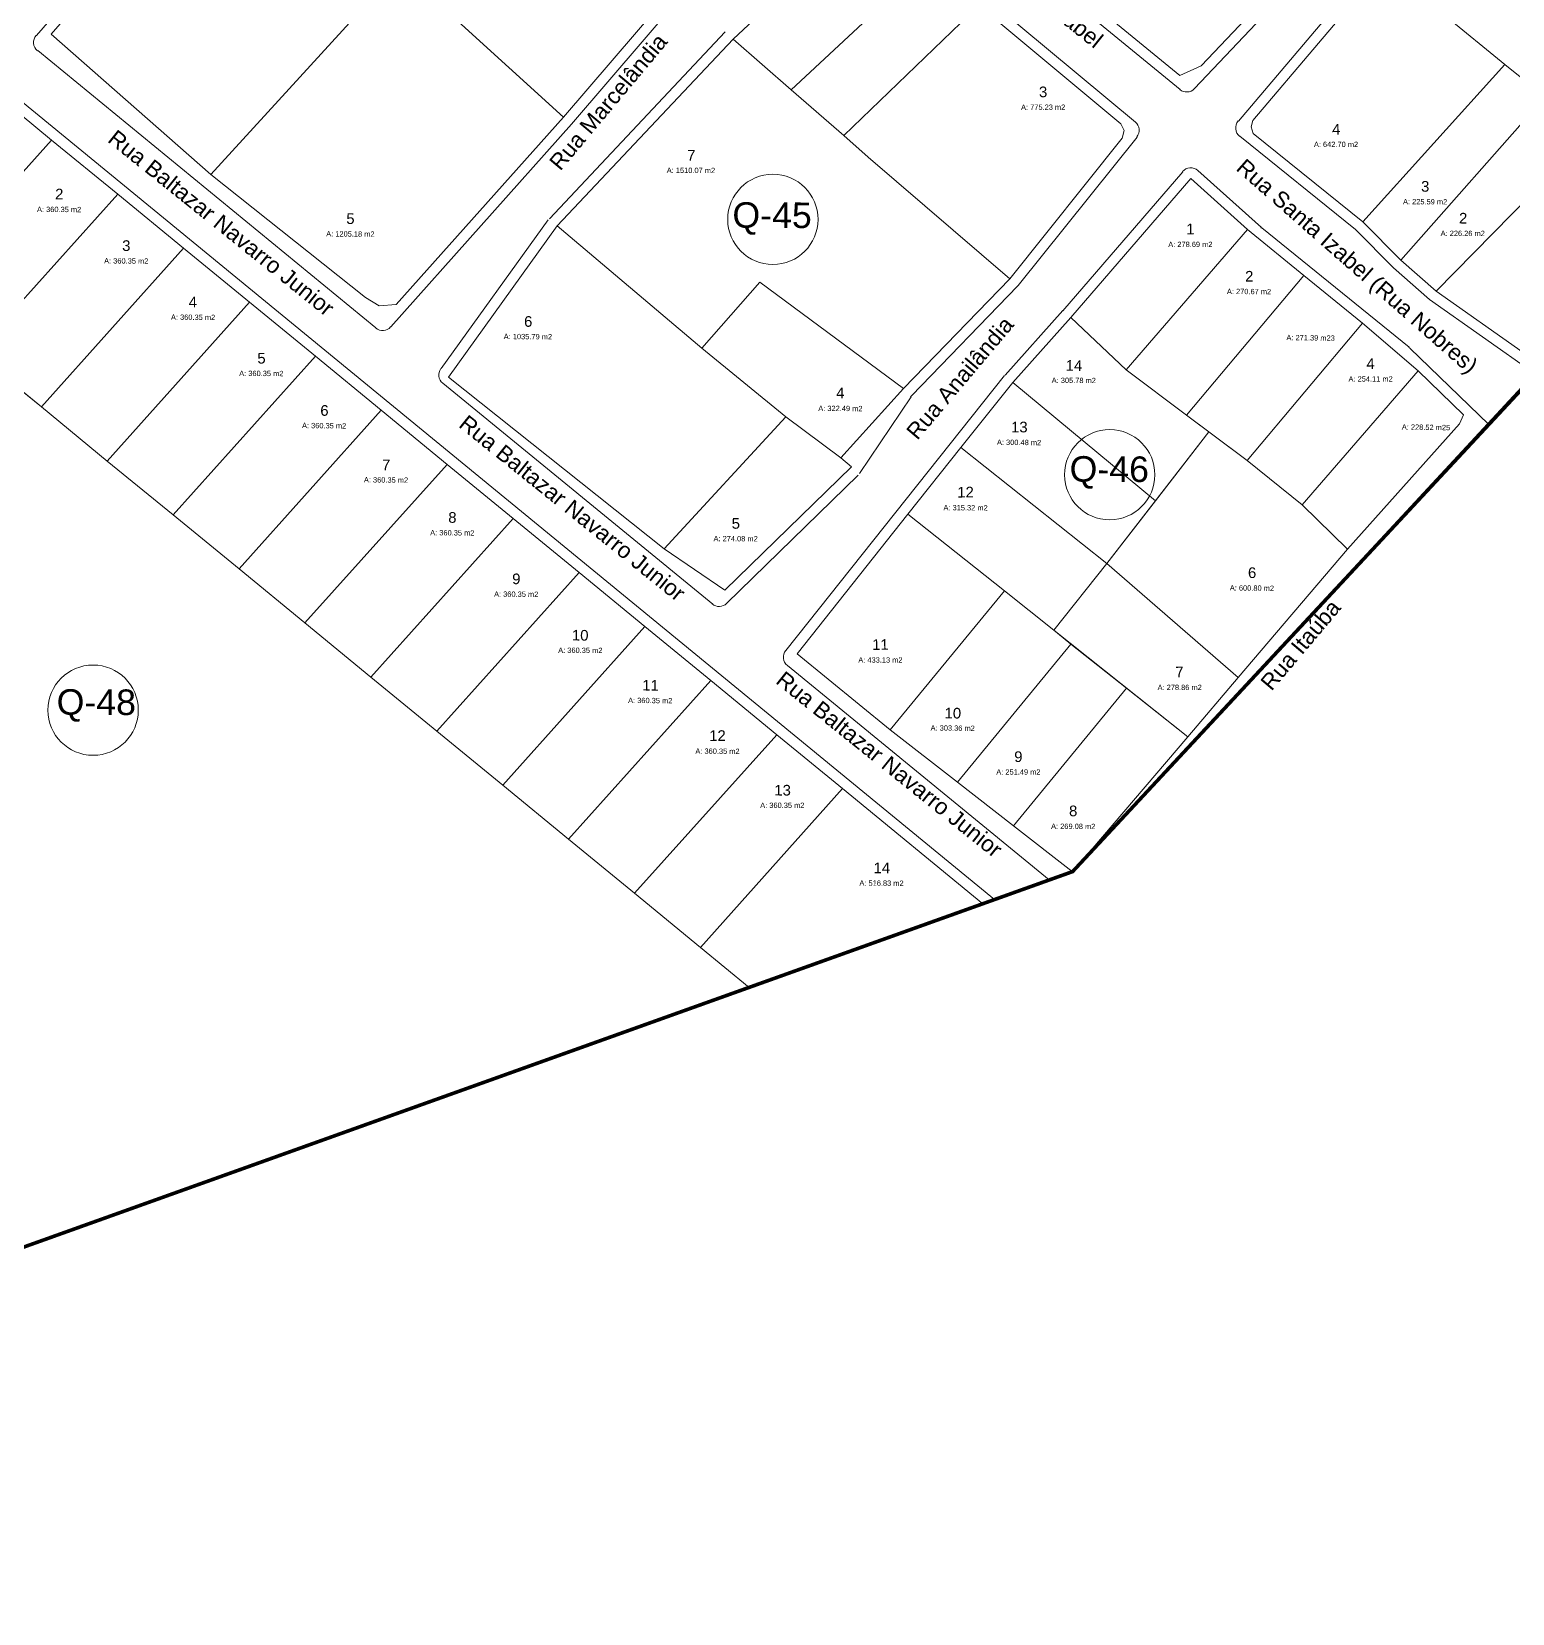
# Model space of a CAD drawing. Header units: metres. Extents: x 3808 to 8215, y 2374 to 6187.
# Drawn here: x 6873 to 7081.6, y 3301 to 3524 of the extents above; entities that cross this region are included whole.
import ezdxf

# ---------------------------------------------------------------- set-up
doc = ezdxf.new("R2010")
doc.units = ezdxf.units.M
for name, color, linetype in [('Nomes-Ruas', 7, 'Continuous'), ('PDF_Boundary-Lotes', 7, 'Continuous'), ('PDF_Meio-Fio', 32, 'Continuous'), ('PDF_Numeração_Quadras', 7, 'Continuous'), ('PDF_Perímetro', 5, 'Continuous'), ('PDF_Text', 7, 'Continuous')]:
    doc.layers.add(name, color=color, linetype=linetype)
doc.styles.add('PDF Arial', font='arial.ttf')
doc.styles.add('REGUA100', font='arial.ttf')

msp = doc.modelspace()

# ---------------------------------------------------------------- linework, layer by layer
at = {"layer": 'PDF_Boundary-Lotes', "lineweight": 5}
for points in [[(7108.949, 3585.413), (7063.555, 3533.277), (7080.578, 3519.324), (7086.275, 3514.771), (7092.206, 3509.083), (7070.904, 3487.39), (7083.156, 3478.751), (7136.24, 3536.039), (7136.089, 3542.168)], [(6939.875, 3549.416), (6933.656, 3557.169), (6918.419, 3571.287), (6900.001, 3551.438), (6875.765, 3523.586), (6898.249, 3503.805), (6924.843, 3532.937)], [(7056.562, 3538.963), (7036.721, 3555.902), (7034.172, 3558.078), (7011.785, 3536.637), (7034.795, 3517.773), (7037.791, 3519.113)], [(6978.515, 3547.538), (6972.045, 3552.79), (6956.627, 3537.69), (6949.166, 3542.882), (6939.875, 3549.416), (6924.843, 3532.937), (6947.927, 3511.892)], [(6998.843, 3533.313), (6990.56, 3540.423), (6971.831, 3522.892), (6980.02, 3515.741)], [(7006.444, 3527.651), (6998.843, 3533.313), (6980.02, 3515.741), (6987.438, 3509.29)], [(7080.578, 3519.324), (7063.555, 3533.277), (7045.065, 3511.427), (7044.858, 3510.539), (7045.139, 3509.6), (7060.575, 3497.14)], [(6924.843, 3532.937), (6898.249, 3503.805), (6920.057, 3486.469), (6921.967, 3485.296), (6924.361, 3485.486), (6947.927, 3511.892)], [(7006.444, 3527.651), (6987.438, 3509.29), (6990.871, 3506.264), (7010.828, 3489.111), (7026.677, 3508.915), (7026.93, 3509.999), (7026.488, 3510.955)], [(6990.871, 3506.264), (6987.438, 3509.29), (6980.02, 3515.741), (6971.831, 3522.892), (6947.035, 3496.565), (6967.416, 3479.354), (6975.591, 3488.636), (6995.863, 3473.634), (7010.828, 3489.111)], [(7086.275, 3514.771), (7080.578, 3519.324), (7060.575, 3497.14), (7065.932, 3491.752)], [(7086.275, 3514.771), (7065.932, 3491.752), (7070.904, 3487.39), (7092.206, 3509.083)], [(6885.127, 3501.043), (6875.8, 3508.667), (6855.78, 3486.321), (6865.044, 3478.691)], [(7044.336, 3496.082), (7036.337, 3503.251), (7019.438, 3483.671), (7027.199, 3476.287)], [(6894.391, 3493.412), (6885.127, 3501.043), (6865.044, 3478.691), (6874.371, 3471.066)], [(6967.416, 3479.354), (6947.035, 3496.565), (6931.711, 3475.266), (6962.131, 3451.076), (6979.281, 3469.682)], [(7052.24, 3489.58), (7044.336, 3496.082), (7027.199, 3476.287), (7035.735, 3469.908)], [(6903.683, 3485.817), (6894.391, 3493.412), (6874.371, 3471.066), (6883.635, 3463.436)], [(7060.516, 3482.887), (7052.24, 3489.58), (7035.735, 3469.908), (7044.272, 3463.529)], [(6975.591, 3488.636), (6967.416, 3479.354), (6979.281, 3469.682), (6987.022, 3463.904), (6995.863, 3473.634)], [(6912.975, 3478.222), (6903.683, 3485.817), (6883.635, 3463.436), (6892.927, 3455.841)], [(7027.199, 3476.287), (7019.438, 3483.671), (7011.251, 3474.517), (7031.358, 3457.827), (7038.848, 3467.56), (7035.735, 3469.908)], [(7068.346, 3476.153), (7060.516, 3482.887), (7044.272, 3463.529), (7052.025, 3457.27)], [(6922.239, 3470.591), (6912.975, 3478.222), (6892.927, 3455.841), (6902.22, 3448.245)], [(7074.188, 3468.655), (7074.742, 3469.961), (7068.346, 3476.153), (7052.025, 3457.27), (7058.427, 3451.014)], [(6939.367, 3417.765), (6930.074, 3425.361), (6920.811, 3432.991), (6911.483, 3440.615), (6902.22, 3448.245), (6892.927, 3455.841), (6883.635, 3463.436), (6874.371, 3471.066), (6869.707, 3474.878), (6798.193, 3395.102), (6855.177, 3346.685), (6974.08, 3389.246), (6967.221, 3394.88), (6957.957, 3402.511), (6948.63, 3410.135)], [(7011.251, 3474.517), (7003.933, 3465.346), (7024.492, 3448.988), (7031.358, 3457.827)], [(6931.566, 3462.967), (6922.239, 3470.591), (6902.22, 3448.245), (6911.483, 3440.615)], [(6988.526, 3462.597), (6987.022, 3463.904), (6979.281, 3469.682), (6962.131, 3451.076), (6970.683, 3445.213)], [(7058.427, 3451.014), (7052.025, 3457.27), (7044.272, 3463.529), (7038.848, 3467.56), (7024.492, 3448.988), (7042.998, 3432.922)], [(7003.933, 3465.346), (6996.477, 3455.938), (7010.055, 3445.139), (7017.036, 3439.58), (7024.492, 3448.988)], [(6940.83, 3455.337), (6931.566, 3462.967), (6911.483, 3440.615), (6920.811, 3432.991)], [(6950.122, 3447.741), (6940.83, 3455.337), (6920.811, 3432.991), (6930.074, 3425.361)], [(7010.055, 3445.139), (6996.477, 3455.938), (6980.871, 3436.286), (6993.962, 3425.537)], [(7024.492, 3448.988), (7017.036, 3439.58), (7035.893, 3424.575), (7042.998, 3432.922)], [(6959.386, 3440.111), (6950.122, 3447.741), (6930.074, 3425.361), (6939.367, 3417.765)], [(7019.435, 3437.648), (7017.036, 3439.58), (7010.055, 3445.139), (6993.962, 3425.537), (7003.457, 3418.186)], [(6968.713, 3432.487), (6959.386, 3440.111), (6939.367, 3417.765), (6948.63, 3410.135)], [(7027.281, 3431.43), (7019.435, 3437.648), (7003.457, 3418.186), (7011.361, 3412.037)], [(6977.977, 3424.857), (6968.713, 3432.487), (6948.63, 3410.135), (6957.957, 3402.511)], [(7035.893, 3424.575), (7027.281, 3431.43), (7011.361, 3412.037), (7019.613, 3405.6), (7020.869, 3406.971)], [(6987.269, 3417.261), (6977.977, 3424.857), (6957.957, 3402.511), (6967.221, 3394.88)], [(6987.269, 3417.261), (6967.221, 3394.88), (6974.08, 3389.246), (7007.01, 3401.052)]]:
    msp.add_lwpolyline(points, close=True, dxfattribs=at)
msp.add_lwpolyline([(6866.218, 3515.914), (6846.488, 3493.916), (6855.78, 3486.321), (6875.8, 3508.667), (6866.919, 3515.979)], dxfattribs=at)
at = {"layer": 'PDF_Meio-Fio', "lineweight": 5}
for points in [[(6873.689, 3523.426), (6898.851, 3552.392)], [(6980.07, 3547.071), (6949.048, 3510.903), (6923.59, 3482.359)], [(6991.781, 3541.823), (7028.523, 3511.209)], [(7057.654, 3537.939), (7036.863, 3515.939)], [(7034.817, 3515.813), (7010.83, 3535.487)], [(7043.048, 3511.336), (7062.405, 3534.231)], [(6945.943, 3497.589), (6970.738, 3523.917)], [(6873.856, 3521.286), (6921.515, 3482.199)], [(6867.491, 3517.447), (7008.662, 3401.624)], [(7028.753, 3509.075), (7012.007, 3488.191)], [(7084.89, 3475.663), (7069.985, 3486.211), (7064.908, 3490.66), (7059.551, 3496.048), (7043.243, 3509.231)], [(7018.288, 3484.626), (7035.187, 3504.205)], [(6930.699, 3476.459), (6945.798, 3497.415)], [(7046.342, 3496.301), (7067.104, 3479.479)], [(7018.317, 3484.66), (7010.159, 3475.541)], [(7067.18, 3479.357), (7078.311, 3468.588)], [(7010.101, 3475.471), (6979.287, 3436.717)], [(6930.953, 3474.424), (6968.965, 3443.284)], [(6996.903, 3472.477), (6989.641, 3461.671)]]:
    msp.add_lwpolyline(points, dxfattribs=at)
for points in [[(7035.156, 3504.238, -0.4199723), (7037.326, 3504.372), (7046.272, 3496.358)], [(7011.92, 3488.087), (6997.013, 3472.68, 0.0448055), (6996.846, 3472.466)], [(6989.439, 3461.427), (6970.919, 3443.369, -0.381977), (6968.89, 3443.287)], [(6979.247, 3436.739, 0.4097352), (6979.483, 3434.613), (7016.38, 3404.399)]]:
    msp.add_lwpolyline(points, format="xyb", dxfattribs=at)
for centre, radius, start, end in [((6874.778, 3522.434), 1.517, 139.00737, 230.64477), ((7035.739, 3516.96), 1.517, 230.59846, 316.59849), ((7027.536, 3510.056), 1.517, 321.32113, 50.18577), ((7044.166, 3510.378), 1.517, 139.77377, 231.07527), ((7047.257, 3497.509), 1.56, 228.18716, 230.93327), ((7010.796, 3489.108), 1.517, 315.99852, 321.32186), ((6922.437, 3483.346), 1.517, 230.64016, 318.27307), ((7066.083, 3478.285), 1.526, 45.93852, 50.9521), ((6931.875, 3475.571), 1.517, 144.18925, 230.64164)]:
    msp.add_arc(centre, radius, start, end, dxfattribs=at)
at = {"layer": 'PDF_Numeração_Quadras', "lineweight": 5}
for centre in [(6977.438, 3497.491), (7024.906, 3461.505), (6881.653, 3428.325)]:
    msp.add_circle(centre, 6.363, dxfattribs=at)
at = {"layer": 'PDF_Perímetro', "color": 1, "lineweight": 5}
msp.add_lwpolyline([(6992.95, 3766.096, 0.528, 0.528, 0), (6989.1, 3742.099, 0.51, 0.51, 0), (6973.114, 3643.777, 0.507, 0.507, 0), (6984.573, 3635.708, 0.505, 0.505, 0), (7029.048, 3628.308, 0.505, 0.505, 0), (7061.702, 3618.155, 0.486, 0.486, 0), (7076.465, 3616.937, 0.5, 0.5, 0), (7105.271, 3590.378, 0.504, 0.504, 0), (7110.134, 3585.636, 0.506, 0.506, 0), (7146.084, 3541.376, 0.505, 0.505, 0), (7019.68, 3405.574, 0.512, 0.512, 0), (6733.692, 3303.176, 0.507, 0.507, 0), (6667.743, 3301.296, 0.514, 0.514, 0)], format="xyseb", dxfattribs=at)
at = {"layer": 'PDF_Perímetro', "lineweight": 5}
msp.add_lwpolyline([(7110.056, 3585.612), (7145.756, 3541.619), (7019.613, 3405.6)], dxfattribs=at)

# ---------------------------------------------------------------- texts
at = {"layer": 'Nomes-Ruas', "lineweight": 5, "style": 'REGUA100'}
for s, rotation, p in [('Rua Santa Izabel', 321.24194, (7003.98, 3536.57)), ('Rua Marcelândia', 50.11152, (6947.478, 3504.221)), ('Rua Baltazar Navarro Junior', 321.24194, (6883.559, 3508.525)), ('Rua Santa Izabel (Rua Nobres)', 318.73482, (7042.568, 3504.524)), ('Rua Anailândia', 49.86672, (6997.782, 3466.273)), ('Rua Baltazar Navarro Junior', 321.24194, (6933.027, 3468.341)), ('Rua Itaúba', 49.86672, (7047.689, 3430.923)), ('Rua Baltazar Navarro Junior', 321.24194, (6977.699, 3432.222))]:
    msp.add_text(s, height=2.25, rotation=rotation, dxfattribs=at).set_placement(p)
at = {"layer": 'PDF_Text', "lineweight": 5, "attachment_point": 7, "style": 'PDF Arial'}
for s, insert, char_height, rotation in [('3', (7014.947, 3514.683), 1.5, 0.66994), ('4', (7056.249, 3509.442), 1.5, 0.66994), ('7', (6965.346, 3505.791), 1.5, 358.96696), ('3', (7068.766, 3501.381), 1.5, 358.96696), ('2', (6876.286, 3500.318), 1.5, 358.96696), ('Q-45', (6971.726, 3495.328), 3.6001, 359.72543), ('5', (6917.322, 3496.836), 1.5, 358.96696), ('2', (7074.104, 3496.917), 1.5, 358.96696), ('1', (7035.686, 3495.375), 1.5, 0.66994), ('3', (6885.739, 3493.034), 1.5, 358.96696), ('2', (7043.991, 3488.717), 1.5, 0.66994), ('4', (6895.132, 3485.087), 1.5, 0.40606), ('6', (6942.371, 3482.342), 1.5, 358.96696), ('5', (6904.808, 3477.148), 1.5, 0.66994), ('14', (7018.687, 3476.172), 1.5, 358.96696), ('4', (7061.085, 3476.411), 1.5, 0.66994), ('4', (6986.373, 3472.27), 1.5, 0.66994), ('6', (6913.658, 3469.801), 1.5, 358.96696), ('13', (7011.003, 3467.457), 1.5, 359.82923), ('Q-46', (7019.239, 3459.54), 3.6001, 359.72543), ('7', (6922.348, 3462.143), 1.5, 358.96696), ('12', (7003.431, 3458.289), 1.5, 0.54391), ('8', (6931.686, 3454.72), 1.5, 358.96696), ('5', (6971.647, 3453.864), 1.5, 0.66994), ('9', (6940.691, 3446.069), 1.5, 358.96696), ('6', (7044.397, 3446.92), 1.5, 0.66994), ('10', (6949.114, 3438.135), 1.5, 358.96696), ('11', (6991.435, 3436.816), 1.5, 0.54391), ('7', (7034.184, 3432.939), 1.5, 2.1258), ('Q-48', (6876.503, 3426.697), 3.6001, 359.72543), ('11', (6959.032, 3431.105), 1.5, 358.96696), ('10', (7001.624, 3427.157), 1.5, 358.96696), ('12', (6968.475, 3423.974), 1.5, 0.54391), ('9', (7011.46, 3420.994), 1.5, 0.66994), ('13', (6977.646, 3416.278), 1.5, 359.82923), ('8', (7019.181, 3413.35), 1.5, 0.66994), ('14', (6991.624, 3405.348), 1.5, 359.82923)]:
    msp.add_mtext(s, dxfattribs=dict(at, insert=insert, char_height=char_height, rotation=rotation))
at = {"layer": 'PDF_Text', "color": 1, "lineweight": 5, "char_height": 0.74999, "attachment_point": 7, "style": 'PDF Arial'}
for s, insert, rotation in [('A: 775.23 m2', (7012.411, 3512.916), 0.00544), ('A: 642.70 m2', (7053.678, 3507.679), 0.00544), ('A: 1510.07 m2', (6962.485, 3504.034), 359.67576), ('A: 225.59 m2', (7066.23, 3499.615), 359.68104), ('A: 360.35 m2', (6873.749, 3498.526), 359.68104), ('A: 1205.18 m2', (6914.497, 3495.074), 359.62081), ('A: 226.26 m2', (7071.533, 3495.154), 359.68104), ('A: 278.69 m2', (7033.149, 3493.583), 0.00544), ('A: 360.35 m2', (6883.203, 3491.267), 359.68104), ('A: 270.67 m2', (7041.419, 3486.954), 359.74171), ('A: 360.35 m2', (6892.624, 3483.33), 359.68104), ('A: 1035.79 m2', (6939.511, 3480.609), 359.62081), ('A: 271.39 m23', (7049.802, 3480.465), 359.19228), ('A: 360.35 m2', (6902.236, 3475.411), 359.74171), ('A: 254.11 m2', (7058.549, 3474.619), 0.00544), ('A: 305.78 m2', (7016.725, 3474.434), 359.68104), ('A: 322.49 m2', (6983.837, 3470.479), 359.68104), ('A: 360.35 m2', (6911.087, 3468.064), 359.41759), ('A: 300.48 m2', (7009.012, 3465.709), 359.41759), ('A: 228.52 m25', (7066.057, 3467.856), 359.19228), ('A: 360.35 m2', (6919.806, 3460.415), 359.41759), ('A: 315.32 m2', (7001.475, 3456.486), 359.68104), ('A: 360.35 m2', (6929.15, 3452.953), 359.68104), ('A: 274.08 m2', (6969.075, 3452.126), 359.68104), ('A: 360.35 m2', (6938.155, 3444.302), 359.68104), ('A: 600.80 m2', (7041.825, 3445.182), 359.41759), ('A: 360.35 m2', (6947.187, 3436.393), 359.68104), ('A: 433.13 m2', (6989.479, 3435.014), 0.00544), ('A: 278.86 m2', (7031.648, 3431.148), 0.00544), ('A: 360.35 m2', (6957.041, 3429.332), 359.41759), ('A: 303.36 m2', (6999.662, 3425.443), 359.41759), ('A: 360.35 m2', (6966.518, 3422.172), 359.68104), ('A: 251.49 m2', (7008.923, 3419.228), 0.00544), ('A: 360.35 m2', (6975.654, 3414.53), 0.00544), ('A: 269.08 m2', (7016.644, 3411.583), 359.68104), ('A: 516.83 m2', (6989.633, 3403.575), 359.74171)]:
    msp.add_mtext(s, dxfattribs=dict(at, insert=insert, rotation=rotation))

doc.saveas('drawing.dxf')
